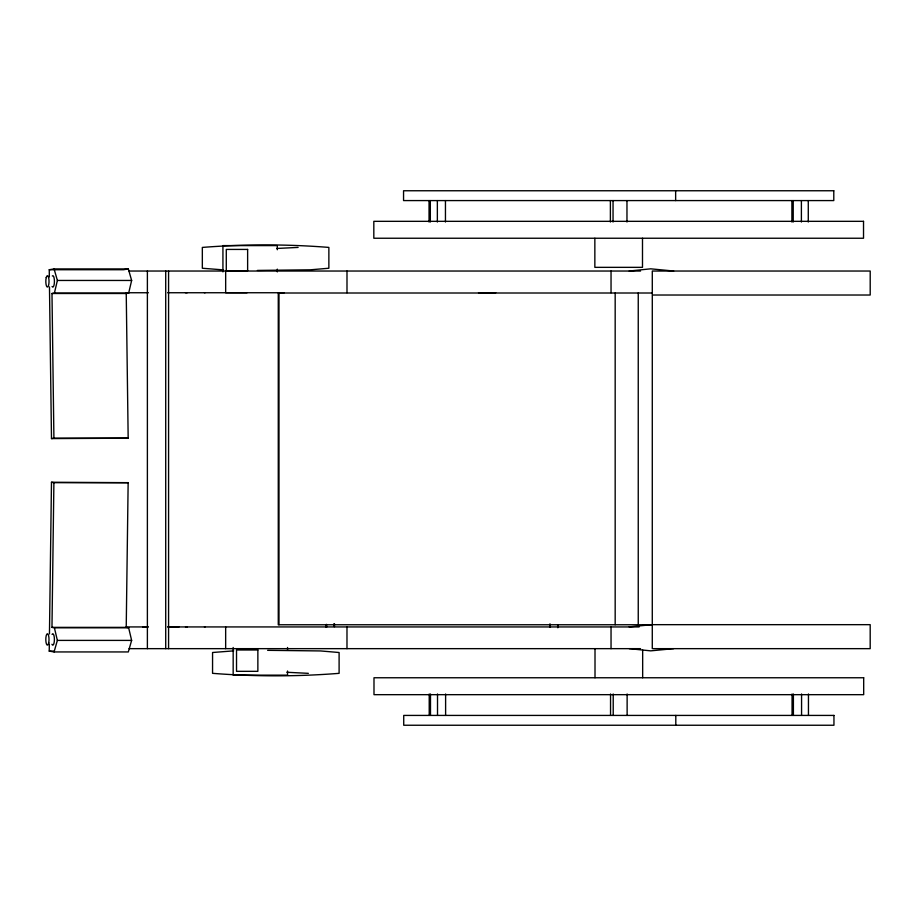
<?xml version="1.0" encoding="UTF-8"?>
<svg xmlns="http://www.w3.org/2000/svg" width="916" height="916" viewBox="0 0 916 916"><rect width="100%" height="100%" fill="white"/><g stroke="black" fill="none" stroke-linecap="round" stroke-linejoin="round"><path stroke-width="1.37" d="M49.453 633.952L51.479 482.263L53.895 482.675L51.972 627.368L126.225 627.368L128.641 627.769L131.629 640.399L128.32 651.94L54.067 651.94L49.224 651.127L49.327 643.971M126.225 627.368L128.148 482.675L51.479 482.263M49.475 286.903L51.491 438.592L53.907 438.192L51.983 293.498L54.399 293.097L57.387 280.456L54.078 268.926L49.246 269.728L49.338 276.884M51.983 293.498L126.236 293.498L128.664 293.097L131.641 280.456L128.332 268.926L54.078 268.926M54.067 651.94L57.364 640.399L54.388 627.769L51.972 627.368M298.112 247.412L276.621 248.476M128.332 268.926L123.5 269.728L49.246 269.728M126.236 293.498L128.171 438.192L51.491 438.592M629.212 271.033L650.715 268.823L673.672 271.033M629.212 626.865L652.284 624.666M673.661 648.654L650.715 650.852L629.212 648.654M233.706 650.864L212.569 652.501L212.558 673.329C254.476 676.661 297.196 676.661 339.103 673.34L339.103 652.513L320.566 650.944L267.632 650.326M204.44 292.742L205.081 292.742M129.053 271.033L640.547 271.033M653.097 271.033L870.2 271.033L870.2 295.021L653.097 295.021M57.387 280.456L131.641 280.456M185.501 292.742L187.185 292.742M126.328 292.742L148.358 292.742M167.628 292.742L284.212 292.742M478.518 292.742L495.751 292.742M54.399 293.097L128.664 293.097M652.284 293.005L278.269 293.005L278.269 624.758L652.284 624.758M53.907 438.192L128.171 438.192M53.895 482.675L128.148 482.675M653.085 624.666L870.189 624.666L870.189 648.654L653.085 648.654M142.678 626.933L148.346 626.933M168.212 626.933L639.116 626.945M126.328 626.933L147.762 626.933M167.628 626.933L178.975 626.933M54.388 627.769L128.641 627.769M57.364 640.399L131.629 640.399M129.053 648.654L640.536 648.654M49.224 651.127L53.517 651.127M247.045 292.754L225.668 292.742L225.668 271.033M185.49 626.933L187.173 626.945M204.44 626.933L205.07 626.945M257.407 270.426L310.329 269.808L328.867 268.239L328.867 247.412C286.96 244.091 244.24 244.103 202.333 247.423L202.333 268.251L223.481 269.888M286.857 672.275L308.349 673.34M808.45 693.985L808.45 715.419M808.278 200.581L808.278 222.016M801.569 693.985L801.569 715.419M801.397 200.581L801.397 222.016M793.222 200.581L793.222 222.016M793.393 693.985L793.393 715.419M791.893 200.581L791.893 222.016M792.065 693.985L792.065 715.419M675.802 715.419L675.802 725.243M675.642 190.757L675.642 200.581M652.295 271.033L652.284 648.654M642.666 650.039L642.666 677.76M642.494 238.24L642.494 267.346L594.85 267.346L594.85 238.24M638.246 293.005L638.246 624.758M627.128 693.985L627.128 715.419M626.968 200.581L626.968 222.016M615.174 293.005L615.174 624.758M613.216 693.985L613.216 715.419M613.044 200.581L613.044 222.016M611.041 271.033L611.041 292.742M611.041 626.945L611.041 648.654M610.548 693.985L610.548 715.419M610.388 200.581L610.388 222.016M595.011 648.654L595.011 677.76M558.039 624.758L558.039 627.609M557.672 624.758L557.672 627.609M550.173 624.139L550.173 627.013M549.818 624.139L549.818 627.013M445.611 693.985L445.611 715.419M445.451 200.581L445.451 222.016M437.516 693.985L437.516 715.419M437.356 200.581L437.356 222.016M430.486 693.985L430.486 715.419M430.325 200.581L430.325 222.016M429.215 693.985L429.215 715.419M429.043 200.581L429.043 222.016M346.992 271.033L346.992 292.742M346.981 626.945L346.981 648.654M334.443 623.624L334.443 626.59M334.077 623.624L334.077 626.59M326.577 624.437L326.577 627.3M326.222 624.437L326.222 627.3M287.544 647.475L287.544 650.245M287.544 671.004L287.544 675.149L233.168 675.149L233.168 647.475M278.991 293.005L278.991 624.758M277.308 249.759L277.308 245.602L222.931 245.602L222.931 271.892M277.308 269.132L277.308 271.892M225.657 626.945L225.657 648.654M168.578 271.033L168.578 648.654M165.716 271.033L165.716 648.654M147.384 271.033L147.384 648.654M52.327 275.956A5.714 1.614 -90 0 1 54.422 281.876A5.714 1.614 -90 0 1 52.075 286.468M52.063 634.387A5.714 1.614 90 0 1 54.41 639.734A5.714 1.614 90 0 1 51.926 644.269M833.789 190.757L403.555 190.757L403.555 200.581L833.789 200.581L833.789 190.757M863.525 221.329L373.82 221.329L373.82 238.24L863.525 238.24L863.525 221.329M247.629 249.427L226.286 249.427L226.286 270.77L247.629 270.77L247.629 249.427M257.865 649.982L236.523 649.982L236.523 671.325L257.865 671.325L257.865 649.982M863.685 677.76L373.991 677.76L373.991 694.672L863.685 694.672L863.685 677.76M833.949 715.419L403.727 715.419L403.727 725.243L833.949 725.243L833.949 715.419M46.235 277.548A5.714 1.614 90 0 0 47.082 286.971A5.714 1.614 90 0 0 48.96 279.655A5.714 1.614 90 0 0 46.235 277.548M48.766 642.551A5.714 1.614 -90 0 0 47.483 633.758A5.714 1.614 -90 0 0 45.983 642.082A5.714 1.614 -90 0 0 48.766 642.551"/></g></svg>
